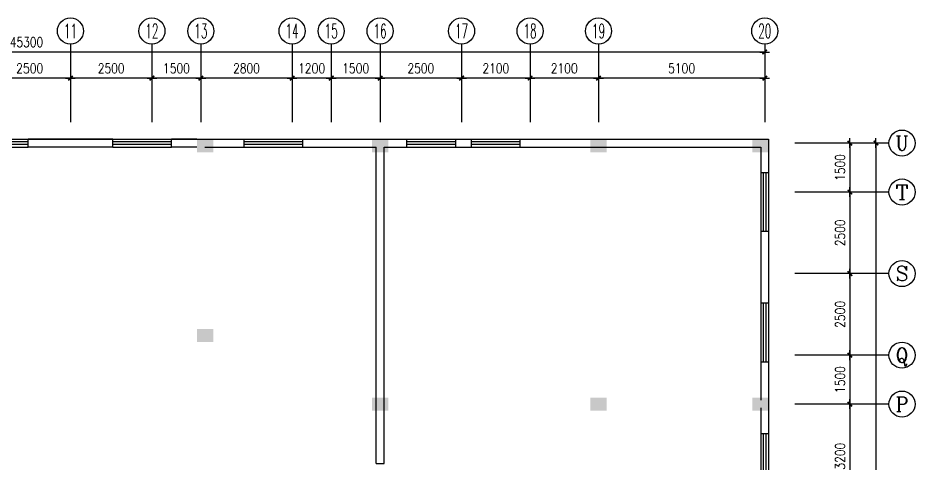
# Model space of a CAD drawing. Header units: millimetres. Extents: x 835 to 55583, y 619 to 39342.
# Drawn here: x 28062 to 55583, y 25668 to 39342 of the extents above; entities that cross this region are included whole.
import ezdxf
from ezdxf.enums import TextEntityAlignment as Align

# ---------------------------------------------------------------- set-up
doc = ezdxf.new("R2010")
doc.units = ezdxf.units.MM
doc.layers.get('Defpoints').update_dxf_attribs({"color": 8})
for name, color, linetype in [('AXIS', 3, 'Continuous'), ('AXIS_TEXT', 7, 'Continuous'), ('COLUMN', 7, 'Continuous'), ('WALL', 255, 'Continuous'), ('WINDOW', 2, 'Continuous'), ('WINDOW_TEXT', 7, 'Continuous'), ('家具', 64, 'Continuous')]:
    doc.layers.add(name, color=color, linetype=linetype)
doc.styles.add('COMPLEX', font='COMPLEX')
doc.styles.add('DIM_FONT', font='SIMPLEX', dxfattribs={"width": 0.8})
doc.styles.add('SIMPLEX', font='SIMPLEX.SHX')
doc.dimstyles.new('AXIS', dxfattribs={"dimtxt": 300, "dimasz": 1, "dimexe": 250, "dimexo": 300, "dimgap": 150, "dimtad": 1, "dimdec": 0, "dimzin": 0, "dimdsep": 46, "dimtxsty": 'DIM_FONT', "dimblk": '_DIMX', "dimcen": 0.09, "dimse1": 1, "dimse2": 1, "dimclrt": 7, "dimadec": 0, "dimazin": 0, "dimtfac": 1, "dimtdec": 0, "dimtix": 1, "dimtmove": 2, "dimatfit": 3, "dimldrblk": '_DIMX', "dimfxl": 1, "dimtolj": 1, "dimtzin": 0, "dimarcsym": 0})

# ---------------------------------------------------------------- blocks, each defined once
blk = doc.blocks.new('_WBLK')
for p, q in [((-0.5, 0.5), (0.5, 0.5)), ((0.5, 0.167), (-0.5, 0.167)), ((0.5, -0.167), (-0.5, -0.167)), ((-0.5, -0.5), (0.5, -0.5))]:
    blk.add_line(p, q)
at = {"layer": 'WINDOW_TEXT', "style": 'SIMPLEX', "flags": 9}
blk.add_attdef('A', text='', height=1, dxfattribs=at).set_placement((0, 1.5), align=Align.MIDDLE)
blk = doc.blocks.new('_FZH')
blk.add_solid([(-0.5, -0.5), (0.5, -0.5), (-0.5, 0.5), (0.5, 0.5)])
blk = doc.blocks.new('_DIMX')
blk.add_line((-150, 0), (150, 0))
at = {"const_width": 50}
blk.add_lwpolyline([(-70, -70), (70, 70)], dxfattribs=at)
blk = doc.blocks.new('*D92')
at = {"layer": 'AXIS', "color": 0, "lineweight": -2}
blk.add_line((50971, 38298), (5673, 38298), dxfattribs=at)
at = {"layer": 'Defpoints', "color": 0}
for p in [(5672, 38298), (5672, 36150), (50972, 36150)]:
    blk.add_point(p, dxfattribs=at)
at = {"layer": 'AXIS', "color": 0, "lineweight": -2, "rotation": 180}
blk.add_blockref('_DIMX', (5672, 38298), dxfattribs=at)
at = {"layer": 'AXIS', "color": 0, "lineweight": -2}
blk.add_blockref('_DIMX', (50972, 38298), dxfattribs=at)
at = {"layer": 'AXIS', "color": 7, "insert": (28322, 38598), "char_height": 300, "attachment_point": 5, "style": 'DIM_FONT'}
blk.add_mtext('\\A1;45300', dxfattribs=at)
blk = doc.blocks.new('_AXISO')
blk.add_circle((0, 0), 0.5)
at = {"layer": 'AXIS_TEXT', "style": 'COMPLEX', "width": 1.041667}
blk.add_attdef('A', text='', height=0.56, dxfattribs=at).set_placement((-0.25, -0.28), (0.25, -0.28), align=Align.FIT)
blk = doc.blocks.new('*D119')
at = {"layer": 'AXIS', "color": 0, "lineweight": -2}
blk.add_line((53583, 35505), (53583, 34007), dxfattribs=at)
at = {"layer": 'Defpoints', "color": 0}
for p in [(51892, 35506), (51892, 34006), (53583, 34006)]:
    blk.add_point(p, dxfattribs=at)
at = {"layer": 'AXIS', "color": 0, "lineweight": -2}
for p, rotation in [((53583, 35506), 90), ((53583, 34006), 270)]:
    blk.add_blockref('_DIMX', p, dxfattribs=dict(at, rotation=rotation))
at = {"layer": 'AXIS', "color": 7, "insert": (53283, 34756), "char_height": 300, "attachment_point": 5, "rotation": 90, "style": 'DIM_FONT'}
blk.add_mtext('\\A1;1500', dxfattribs=at)
blk = doc.blocks.new('*D120')
at = {"layer": 'AXIS', "color": 0, "lineweight": -2}
blk.add_line((53583, 34005), (53583, 31507), dxfattribs=at)
at = {"layer": 'Defpoints', "color": 0}
for p in [(51892, 34006), (51892, 31506), (53583, 31506)]:
    blk.add_point(p, dxfattribs=at)
at = {"layer": 'AXIS', "color": 0, "lineweight": -2}
for p, rotation in [((53583, 34006), 90), ((53583, 31506), 270)]:
    blk.add_blockref('_DIMX', p, dxfattribs=dict(at, rotation=rotation))
at = {"layer": 'AXIS', "color": 7, "insert": (53283, 32756), "char_height": 300, "attachment_point": 5, "rotation": 90, "style": 'DIM_FONT'}
blk.add_mtext('\\A1;2500', dxfattribs=at)
blk = doc.blocks.new('*D121')
at = {"layer": 'AXIS', "color": 0, "lineweight": -2}
blk.add_line((53583, 31505), (53583, 29007), dxfattribs=at)
at = {"layer": 'Defpoints', "color": 0}
for p in [(51892, 31506), (51892, 29006), (53583, 29006)]:
    blk.add_point(p, dxfattribs=at)
at = {"layer": 'AXIS', "color": 0, "lineweight": -2}
for p, rotation in [((53583, 31506), 90), ((53583, 29006), 270)]:
    blk.add_blockref('_DIMX', p, dxfattribs=dict(at, rotation=rotation))
at = {"layer": 'AXIS', "color": 7, "insert": (53283, 30256), "char_height": 300, "attachment_point": 5, "rotation": 90, "style": 'DIM_FONT'}
blk.add_mtext('\\A1;2500', dxfattribs=at)
blk = doc.blocks.new('*D122')
at = {"layer": 'AXIS', "color": 0, "lineweight": -2}
blk.add_line((53583, 29005), (53583, 27507), dxfattribs=at)
at = {"layer": 'Defpoints', "color": 0}
for p in [(51892, 29006), (51892, 27506), (53583, 27506)]:
    blk.add_point(p, dxfattribs=at)
at = {"layer": 'AXIS', "color": 0, "lineweight": -2}
for p, rotation in [((53583, 29006), 90), ((53583, 27506), 270)]:
    blk.add_blockref('_DIMX', p, dxfattribs=dict(at, rotation=rotation))
at = {"layer": 'AXIS', "color": 7, "insert": (53283, 28256), "char_height": 300, "attachment_point": 5, "rotation": 90, "style": 'DIM_FONT'}
blk.add_mtext('\\A1;1500', dxfattribs=at)
blk = doc.blocks.new('*D123')
at = {"layer": 'AXIS', "color": 0, "lineweight": -2}
blk.add_line((53583, 27505), (53583, 24307), dxfattribs=at)
at = {"layer": 'Defpoints', "color": 0}
for p in [(51892, 27506), (51892, 24306), (53583, 24306)]:
    blk.add_point(p, dxfattribs=at)
at = {"layer": 'AXIS', "color": 0, "lineweight": -2}
for p, rotation in [((53583, 27506), 90), ((53583, 24306), 270)]:
    blk.add_blockref('_DIMX', p, dxfattribs=dict(at, rotation=rotation))
at = {"layer": 'AXIS', "color": 7, "insert": (53283, 25906), "char_height": 300, "attachment_point": 5, "rotation": 90, "style": 'DIM_FONT'}
blk.add_mtext('\\A1;3200', dxfattribs=at)
blk = doc.blocks.new('*D133')
at = {"layer": 'AXIS', "color": 0, "lineweight": -2}
blk.add_line((54383, 35505), (54383, 7507), dxfattribs=at)
at = {"layer": 'Defpoints', "color": 0}
for p in [(51892, 35506), (51892, 7506), (54383, 7506)]:
    blk.add_point(p, dxfattribs=at)
at = {"layer": 'AXIS', "color": 0, "lineweight": -2}
for p, rotation in [((54383, 35506), 90), ((54383, 7506), 270)]:
    blk.add_blockref('_DIMX', p, dxfattribs=dict(at, rotation=rotation))
at = {"layer": 'AXIS', "color": 7, "insert": (54083, 21506), "char_height": 300, "attachment_point": 5, "rotation": 90, "style": 'DIM_FONT'}
blk.add_mtext('\\A1;28000', dxfattribs=at)
blk = doc.blocks.new('*D146')
at = {"layer": 'AXIS', "color": 0, "lineweight": -2}
blk.add_line((50971, 37498), (45873, 37498), dxfattribs=at)
at = {"layer": 'Defpoints', "color": 0}
for p in [(45872, 37498), (45872, 36150), (50972, 36150)]:
    blk.add_point(p, dxfattribs=at)
at = {"layer": 'AXIS', "color": 0, "lineweight": -2, "rotation": 180}
blk.add_blockref('_DIMX', (45872, 37498), dxfattribs=at)
at = {"layer": 'AXIS', "color": 0, "lineweight": -2}
blk.add_blockref('_DIMX', (50972, 37498), dxfattribs=at)
at = {"layer": 'AXIS', "color": 7, "insert": (48422, 37798), "char_height": 300, "attachment_point": 5, "style": 'DIM_FONT'}
blk.add_mtext('\\A1;5100', dxfattribs=at)
blk = doc.blocks.new('*D147')
at = {"layer": 'AXIS', "color": 0, "lineweight": -2}
blk.add_line((45871, 37498), (43773, 37498), dxfattribs=at)
at = {"layer": 'Defpoints', "color": 0}
for p in [(43772, 37498), (43772, 36150), (45872, 36150)]:
    blk.add_point(p, dxfattribs=at)
at = {"layer": 'AXIS', "color": 0, "lineweight": -2, "rotation": 180}
blk.add_blockref('_DIMX', (43772, 37498), dxfattribs=at)
at = {"layer": 'AXIS', "color": 0, "lineweight": -2}
blk.add_blockref('_DIMX', (45872, 37498), dxfattribs=at)
at = {"layer": 'AXIS', "color": 7, "insert": (44822, 37798), "char_height": 300, "attachment_point": 5, "style": 'DIM_FONT'}
blk.add_mtext('\\A1;2100', dxfattribs=at)
blk = doc.blocks.new('*D148')
at = {"layer": 'AXIS', "color": 0, "lineweight": -2}
blk.add_line((43771, 37498), (41673, 37498), dxfattribs=at)
at = {"layer": 'Defpoints', "color": 0}
for p in [(41672, 37498), (41672, 36150), (43772, 36150)]:
    blk.add_point(p, dxfattribs=at)
at = {"layer": 'AXIS', "color": 0, "lineweight": -2, "rotation": 180}
blk.add_blockref('_DIMX', (41672, 37498), dxfattribs=at)
at = {"layer": 'AXIS', "color": 0, "lineweight": -2}
blk.add_blockref('_DIMX', (43772, 37498), dxfattribs=at)
at = {"layer": 'AXIS', "color": 7, "insert": (42722, 37798), "char_height": 300, "attachment_point": 5, "style": 'DIM_FONT'}
blk.add_mtext('\\A1;2100', dxfattribs=at)
blk = doc.blocks.new('*D149')
at = {"layer": 'AXIS', "color": 0, "lineweight": -2}
blk.add_line((41671, 37498), (39173, 37498), dxfattribs=at)
at = {"layer": 'Defpoints', "color": 0}
for p in [(39172, 37498), (39172, 36150), (41672, 36150)]:
    blk.add_point(p, dxfattribs=at)
at = {"layer": 'AXIS', "color": 0, "lineweight": -2, "rotation": 180}
blk.add_blockref('_DIMX', (39172, 37498), dxfattribs=at)
at = {"layer": 'AXIS', "color": 0, "lineweight": -2}
blk.add_blockref('_DIMX', (41672, 37498), dxfattribs=at)
at = {"layer": 'AXIS', "color": 7, "insert": (40422, 37798), "char_height": 300, "attachment_point": 5, "style": 'DIM_FONT'}
blk.add_mtext('\\A1;2500', dxfattribs=at)
blk = doc.blocks.new('*D150')
at = {"layer": 'AXIS', "color": 0, "lineweight": -2}
blk.add_line((39171, 37498), (37673, 37498), dxfattribs=at)
at = {"layer": 'Defpoints', "color": 0}
for p in [(37672, 37498), (37672, 36150), (39172, 36150)]:
    blk.add_point(p, dxfattribs=at)
at = {"layer": 'AXIS', "color": 0, "lineweight": -2, "rotation": 180}
blk.add_blockref('_DIMX', (37672, 37498), dxfattribs=at)
at = {"layer": 'AXIS', "color": 0, "lineweight": -2}
blk.add_blockref('_DIMX', (39172, 37498), dxfattribs=at)
at = {"layer": 'AXIS', "color": 7, "insert": (38422, 37798), "char_height": 300, "attachment_point": 5, "style": 'DIM_FONT'}
blk.add_mtext('\\A1;1500', dxfattribs=at)
blk = doc.blocks.new('*D151')
at = {"layer": 'AXIS', "color": 0, "lineweight": -2}
blk.add_line((37671, 37498), (36473, 37498), dxfattribs=at)
at = {"layer": 'Defpoints', "color": 0}
for p in [(36472, 37498), (36472, 36150), (37672, 36150)]:
    blk.add_point(p, dxfattribs=at)
at = {"layer": 'AXIS', "color": 0, "lineweight": -2, "rotation": 180}
blk.add_blockref('_DIMX', (36472, 37498), dxfattribs=at)
at = {"layer": 'AXIS', "color": 0, "lineweight": -2}
blk.add_blockref('_DIMX', (37672, 37498), dxfattribs=at)
at = {"layer": 'AXIS', "color": 7, "insert": (37072, 37798), "char_height": 300, "attachment_point": 5, "style": 'DIM_FONT'}
blk.add_mtext('\\A1;1200', dxfattribs=at)
blk = doc.blocks.new('*D152')
at = {"layer": 'AXIS', "color": 0, "lineweight": -2}
blk.add_line((36471, 37498), (33673, 37498), dxfattribs=at)
at = {"layer": 'Defpoints', "color": 0}
for p in [(33672, 37498), (33672, 36150), (36472, 36150)]:
    blk.add_point(p, dxfattribs=at)
at = {"layer": 'AXIS', "color": 0, "lineweight": -2, "rotation": 180}
blk.add_blockref('_DIMX', (33672, 37498), dxfattribs=at)
at = {"layer": 'AXIS', "color": 0, "lineweight": -2}
blk.add_blockref('_DIMX', (36472, 37498), dxfattribs=at)
at = {"layer": 'AXIS', "color": 7, "insert": (35072, 37798), "char_height": 300, "attachment_point": 5, "style": 'DIM_FONT'}
blk.add_mtext('\\A1;2800', dxfattribs=at)
blk = doc.blocks.new('*D153')
at = {"layer": 'AXIS', "color": 0, "lineweight": -2}
blk.add_line((33671, 37498), (32173, 37498), dxfattribs=at)
at = {"layer": 'Defpoints', "color": 0}
for p in [(32172, 37498), (32172, 36150), (33672, 36150)]:
    blk.add_point(p, dxfattribs=at)
at = {"layer": 'AXIS', "color": 0, "lineweight": -2, "rotation": 180}
blk.add_blockref('_DIMX', (32172, 37498), dxfattribs=at)
at = {"layer": 'AXIS', "color": 0, "lineweight": -2}
blk.add_blockref('_DIMX', (33672, 37498), dxfattribs=at)
at = {"layer": 'AXIS', "color": 7, "insert": (32922, 37798), "char_height": 300, "attachment_point": 5, "style": 'DIM_FONT'}
blk.add_mtext('\\A1;1500', dxfattribs=at)
blk = doc.blocks.new('*D154')
at = {"layer": 'AXIS', "color": 0, "lineweight": -2}
blk.add_line((32171, 37498), (29673, 37498), dxfattribs=at)
at = {"layer": 'Defpoints', "color": 0}
for p in [(29672, 37498), (29672, 36150), (32172, 36150)]:
    blk.add_point(p, dxfattribs=at)
at = {"layer": 'AXIS', "color": 0, "lineweight": -2, "rotation": 180}
blk.add_blockref('_DIMX', (29672, 37498), dxfattribs=at)
at = {"layer": 'AXIS', "color": 0, "lineweight": -2}
blk.add_blockref('_DIMX', (32172, 37498), dxfattribs=at)
at = {"layer": 'AXIS', "color": 7, "insert": (30922, 37798), "char_height": 300, "attachment_point": 5, "style": 'DIM_FONT'}
blk.add_mtext('\\A1;2500', dxfattribs=at)
blk = doc.blocks.new('*D155')
at = {"layer": 'AXIS', "color": 0, "lineweight": -2}
blk.add_line((29671, 37498), (27173, 37498), dxfattribs=at)
at = {"layer": 'Defpoints', "color": 0}
for p in [(27172, 37498), (27172, 36150), (29672, 36150)]:
    blk.add_point(p, dxfattribs=at)
at = {"layer": 'AXIS', "color": 0, "lineweight": -2, "rotation": 180}
blk.add_blockref('_DIMX', (27172, 37498), dxfattribs=at)
at = {"layer": 'AXIS', "color": 0, "lineweight": -2}
blk.add_blockref('_DIMX', (29672, 37498), dxfattribs=at)
at = {"layer": 'AXIS', "color": 7, "insert": (28422, 37798), "char_height": 300, "attachment_point": 5, "style": 'DIM_FONT'}
blk.add_mtext('\\A1;2500', dxfattribs=at)

msp = doc.modelspace()

# ---------------------------------------------------------------- linework, layer by layer
at = {"layer": 'AXIS'}
for p, q in [((29671.7, 38541.8), (29671.7, 36149.6)), ((32171.7, 38541.8), (32171.7, 36149.6)), ((33671.7, 38541.8), (33671.7, 36149.6)), ((36471.7, 38541.8), (36471.7, 36149.6)), ((37671.7, 38541.8), (37671.7, 36149.6)), ((39171.7, 38541.8), (39171.7, 36149.6)), ((41671.7, 38541.8), (41671.7, 36149.6)), ((43771.7, 38541.8), (43771.7, 36149.6)), ((45871.7, 38541.8), (45871.7, 36149.6)), ((50971.7, 38541.8), (50971.7, 36149.6)), ((54782.8, 35505.9), (51891.9, 35505.9)), ((54782.8, 34005.9), (51891.9, 34005.9)), ((54782.8, 31505.9), (51891.9, 31505.9)), ((54782.8, 29005.9), (51891.9, 29005.9)), ((54782.8, 27505.9), (51891.9, 27505.9))]:
    msp.add_line(p, q, dxfattribs=at)
at = {"layer": 'WALL'}
for p, q in [((28371.7, 35385.9), (28371.7, 35625.9)), ((30971.7, 35625.9), (28371.7, 35625.9)), ((30971.7, 35385.9), (30971.7, 35625.9)), ((32771.7, 35385.9), (32771.7, 35625.9)), ((33551.7, 35625.9), (32771.7, 35625.9)), ((33551.7, 35625.9), (35001.7, 35625.9)), ((35001.7, 35385.9), (35001.7, 35625.9)), ((36801.7, 35385.9), (36801.7, 35625.9)), ((36801.7, 35625.9), (37611.7, 35625.9)), ((37611.7, 35625.9), (39991.7, 35625.9)), ((39991.7, 35385.9), (39991.7, 35625.9)), ((41491.7, 35625.9), (41971.7, 35625.9)), ((41491.7, 35385.9), (41491.7, 35625.9)), ((41971.7, 35385.9), (41971.7, 35625.9)), ((43471.7, 35625.9), (51091.7, 35625.9)), ((43471.7, 35385.9), (43471.7, 35625.9)), ((51091.7, 35625.9), (51091.7, 34605.9)), ((29671.7, 35385.9), (28371.7, 35385.9)), ((30971.7, 35385.9), (29671.7, 35385.9)), ((33551.7, 35385.9), (32771.7, 35385.9)), ((33791.7, 35385.9), (35001.7, 35385.9)), ((36801.7, 35385.9), (37671.7, 35385.9)), ((37671.7, 35385.9), (39051.7, 35385.9)), ((39051.7, 25685.9), (39051.7, 35385.9)), ((39291.7, 35385.9), (39991.7, 35385.9)), ((39291.7, 25685.9), (39291.7, 35385.9)), ((41491.7, 35385.9), (41971.7, 35385.9)), ((43471.7, 35385.9), (43771.7, 35385.9)), ((43771.7, 35385.9), (50851.7, 35385.9)), ((50851.7, 35385.9), (50851.7, 34605.9)), ((50851.7, 34605.9), (51091.7, 34605.9)), ((50851.7, 32805.9), (51091.7, 32805.9)), ((50851.7, 32805.9), (50851.7, 31505.9)), ((51091.7, 32805.9), (51091.7, 30605.9)), ((50851.7, 31505.9), (50851.7, 30605.9)), ((50851.7, 30605.9), (51091.7, 30605.9)), ((50851.7, 28805.9), (51091.7, 28805.9)), ((50851.7, 28805.9), (50851.7, 27625.9)), ((51091.7, 28805.9), (51091.7, 26605.9)), ((50851.7, 27385.9), (50851.7, 26605.9)), ((50851.7, 26605.9), (51091.7, 26605.9)), ((39051.7, 25685.9), (39291.7, 25685.9))]:
    msp.add_line(p, q, dxfattribs=at)
at = {"layer": '家具'}
msp.add_lwpolyline([(51091.7, 35625.9), (51091.7, 7385.9), (33551.7, 7385.9), (33551.7, 17885.9), (5551.7, 17885.9), (5551.7, 35625.9)], close=True, dxfattribs=at)

# ---------------------------------------------------------------- block references
at = {"layer": 'AXIS'}
ref = msp.add_blockref('_AXISO', (29671.7, 38941.8), dxfattribs=dict(at, xscale=800, yscale=800, zscale=800))
ref.add_attrib('A', '11', dxfattribs={"layer": 'AXIS_TEXT', "height": 448, "style": 'COMPLEX', "width": 0.78125}).set_placement((29471.7, 38717.8), (29871.7, 38717.8), align=Align.FIT)
ref = msp.add_blockref('_AXISO', (32171.7, 38941.8), dxfattribs=dict(at, xscale=800, yscale=800, zscale=800))
ref.add_attrib('A', '12', dxfattribs={"layer": 'AXIS_TEXT', "height": 448, "style": 'COMPLEX', "width": 0.646552}).set_placement((31971.7, 38717.8), (32371.7, 38717.8), align=Align.FIT)
ref = msp.add_blockref('_AXISO', (33671.7, 38941.8), dxfattribs=dict(at, xscale=800, yscale=800, zscale=800))
ref.add_attrib('A', '13', dxfattribs={"layer": 'AXIS_TEXT', "height": 448, "style": 'COMPLEX', "width": 0.646552}).set_placement((33471.7, 38717.8), (33871.7, 38717.8), align=Align.FIT)
ref = msp.add_blockref('_AXISO', (36471.7, 38941.8), dxfattribs=dict(at, xscale=800, yscale=800, zscale=800))
ref.add_attrib('A', '14', dxfattribs={"layer": 'AXIS_TEXT', "height": 448, "style": 'COMPLEX', "width": 0.604839}).set_placement((36271.7, 38717.8), (36671.7, 38717.8), align=Align.FIT)
ref = msp.add_blockref('_AXISO', (37671.7, 38941.8), dxfattribs=dict(at, xscale=800, yscale=800, zscale=800))
ref.add_attrib('A', '15', dxfattribs={"layer": 'AXIS_TEXT', "height": 448, "style": 'COMPLEX', "width": 0.646552}).set_placement((37471.7, 38717.8), (37871.7, 38717.8), align=Align.FIT)
ref = msp.add_blockref('_AXISO', (39171.7, 38941.8), dxfattribs=dict(at, xscale=800, yscale=800, zscale=800))
ref.add_attrib('A', '16', dxfattribs={"layer": 'AXIS_TEXT', "height": 448, "style": 'COMPLEX', "width": 0.646552}).set_placement((38971.7, 38717.8), (39371.7, 38717.8), align=Align.FIT)
ref = msp.add_blockref('_AXISO', (41671.7, 38941.8), dxfattribs=dict(at, xscale=800, yscale=800, zscale=800))
ref.add_attrib('A', '17', dxfattribs={"layer": 'AXIS_TEXT', "height": 448, "style": 'COMPLEX', "width": 0.646552}).set_placement((41471.7, 38717.8), (41871.7, 38717.8), align=Align.FIT)
ref = msp.add_blockref('_AXISO', (43771.7, 38941.8), dxfattribs=dict(at, xscale=800, yscale=800, zscale=800))
ref.add_attrib('A', '18', dxfattribs={"layer": 'AXIS_TEXT', "height": 448, "style": 'COMPLEX', "width": 0.646552}).set_placement((43571.7, 38717.8), (43971.7, 38717.8), align=Align.FIT)
ref = msp.add_blockref('_AXISO', (45871.7, 38941.8), dxfattribs=dict(at, xscale=800, yscale=800, zscale=800))
ref.add_attrib('A', '19', dxfattribs={"layer": 'AXIS_TEXT', "height": 448, "style": 'COMPLEX', "width": 0.646552}).set_placement((45671.7, 38717.8), (46071.7, 38717.8), align=Align.FIT)
ref = msp.add_blockref('_AXISO', (50971.7, 38941.8), dxfattribs=dict(at, xscale=800, yscale=800, zscale=800))
ref.add_attrib('A', '20', dxfattribs={"layer": 'AXIS_TEXT', "height": 448, "style": 'COMPLEX', "width": 0.551471}).set_placement((50771.7, 38717.8), (51171.7, 38717.8), align=Align.FIT)
ref = msp.add_blockref('_AXISO', (55182.8, 35505.9), dxfattribs=dict(at, xscale=800, yscale=800, zscale=800))
ref.add_attrib('A', 'U', dxfattribs={"layer": 'AXIS_TEXT', "height": 448, "style": 'COMPLEX', "width": 0.9375}).set_placement((54982.8, 35281.9), (55382.8, 35281.9), align=Align.FIT)
ref = msp.add_blockref('_AXISO', (55182.8, 34005.9), dxfattribs=dict(at, xscale=800, yscale=800, zscale=800))
ref.add_attrib('A', 'T', dxfattribs={"layer": 'AXIS_TEXT', "height": 448, "style": 'COMPLEX', "width": 1.25}).set_placement((54982.8, 33781.9), (55382.8, 33781.9), align=Align.FIT)
ref = msp.add_blockref('_AXISO', (55182.8, 31505.9), dxfattribs=dict(at, xscale=800, yscale=800, zscale=800))
ref.add_attrib('A', 'S', dxfattribs={"layer": 'AXIS_TEXT', "height": 448, "style": 'COMPLEX', "width": 1.339286}).set_placement((54982.8, 31281.9), (55382.8, 31281.9), align=Align.FIT)
ref = msp.add_blockref('_AXISO', (55182.8, 29005.9), dxfattribs=dict(at, xscale=800, yscale=800, zscale=800))
ref.add_attrib('A', 'Q', dxfattribs={"layer": 'AXIS_TEXT', "height": 448, "style": 'COMPLEX', "width": 1.171875}).set_placement((54982.8, 28781.9), (55382.8, 28781.9), align=Align.FIT)
ref = msp.add_blockref('_AXISO', (55182.8, 27505.9), dxfattribs=dict(at, xscale=800, yscale=800, zscale=800))
ref.add_attrib('A', 'P', dxfattribs={"layer": 'AXIS_TEXT', "height": 448, "style": 'COMPLEX', "width": 1.102941}).set_placement((54982.8, 27281.9), (55382.8, 27281.9), align=Align.FIT)
at = {"layer": 'COLUMN', "xscale": 400, "yscale": 500, "zscale": 400, "rotation": 270}
for p in [(33801.7, 35425.9), (33801.7, 35425.9), (39171.7, 35425.9), (45871.7, 35425.9), (50841.7, 35425.9), (33801.7, 29605.9), (39171.7, 27505.9), (45871.7, 27505.9), (50841.7, 27505.9)]:
    msp.add_blockref('_FZH', p, dxfattribs=at)
at = {"layer": 'WINDOW'}
for p, xscale, yscale, zscale in [((27471.7, 35505.9), 1800, 240.0000000149012, 1800), ((31871.7, 35505.9), 1800, 240.0000000149012, 1800), ((35901.7, 35505.9), 1800, 240, 1800), ((40741.7, 35505.9), 1500, 240, 1500), ((42721.7, 35505.9), 1500, 240.0000000149012, 1500)]:
    msp.add_blockref('_WBLK', p, dxfattribs=dict(at, xscale=xscale, yscale=yscale, zscale=zscale))
at = {"layer": 'WINDOW', "xscale": 1800, "yscale": 240, "zscale": 1800, "rotation": 270}
for p in [(50971.7, 33705.9), (50971.7, 29705.9), (50971.7, 25705.9)]:
    msp.add_blockref('_WBLK', p, dxfattribs=at)

# ---------------------------------------------------------------- dimensions: what is measured, and where the dimension line sits
at = {"layer": 'AXIS'}
for p1, p2, distance, picture, middle in [((50971.7, 36149.6), (5671.7, 36149.6), -2148.8, '*D92', (28321.7, 38598.4)), ((50971.7, 36149.6), (45871.7, 36149.6), -1348.8, '*D146', (48421.7, 37798.4)), ((51891.9, 35505.9), (51891.9, 34005.9), 1690.9, '*D119', (53282.8, 34755.9)), ((51891.9, 35505.9), (51891.9, 7505.9), 2490.9, '*D133', (54082.8, 21505.9))]:
    dim = msp.add_aligned_dim(p1=p1, p2=p2, distance=distance, dimstyle='AXIS', dxfattribs=at)
    dim.commit()
    dim.dimension.update_dxf_attribs({"geometry": picture, "text_midpoint": middle})
for base, p1, p2, picture, middle in [((27171.7, 37498.4), (29671.7, 36149.6), (27171.7, 36149.6), '*D155', (28421.7, 37798.4)), ((29671.7, 37498.4), (32171.7, 36149.6), (29671.7, 36149.6), '*D154', (30921.7, 37798.4)), ((32171.7, 37498.4), (33671.7, 36149.6), (32171.7, 36149.6), '*D153', (32921.7, 37798.4)), ((33671.7, 37498.4), (36471.7, 36149.6), (33671.7, 36149.6), '*D152', (35071.7, 37798.4)), ((36471.7, 37498.4), (37671.7, 36149.6), (36471.7, 36149.6), '*D151', (37071.7, 37798.4)), ((37671.7, 37498.4), (39171.7, 36149.6), (37671.7, 36149.6), '*D150', (38421.7, 37798.4)), ((39171.7, 37498.4), (41671.7, 36149.6), (39171.7, 36149.6), '*D149', (40421.7, 37798.4)), ((41671.7, 37498.4), (43771.7, 36149.6), (41671.7, 36149.6), '*D148', (42721.7, 37798.4)), ((43771.7, 37498.4), (45871.7, 36149.6), (43771.7, 36149.6), '*D147', (44821.7, 37798.4))]:
    dim = msp.add_linear_dim(base=base, p1=p1, p2=p2, dimstyle='AXIS', dxfattribs=at)
    dim.commit()
    dim.dimension.update_dxf_attribs({"geometry": picture, "text_midpoint": middle})
for base, p1, p2, picture, middle in [((53582.8, 31505.9), (51891.9, 34005.9), (51891.9, 31505.9), '*D120', (53282.8, 32755.9)), ((53582.8, 29005.9), (51891.9, 31505.9), (51891.9, 29005.9), '*D121', (53282.8, 30255.9)), ((53582.8, 27505.9), (51891.9, 29005.9), (51891.9, 27505.9), '*D122', (53282.8, 28255.9)), ((53582.8, 24305.9), (51891.9, 27505.9), (51891.9, 24305.9), '*D123', (53282.8, 25905.9))]:
    dim = msp.add_linear_dim(base=base, p1=p1, p2=p2, angle=90, dimstyle='AXIS', dxfattribs=at)
    dim.commit()
    dim.dimension.update_dxf_attribs({"geometry": picture, "text_midpoint": middle})

doc.saveas('drawing.dxf')
